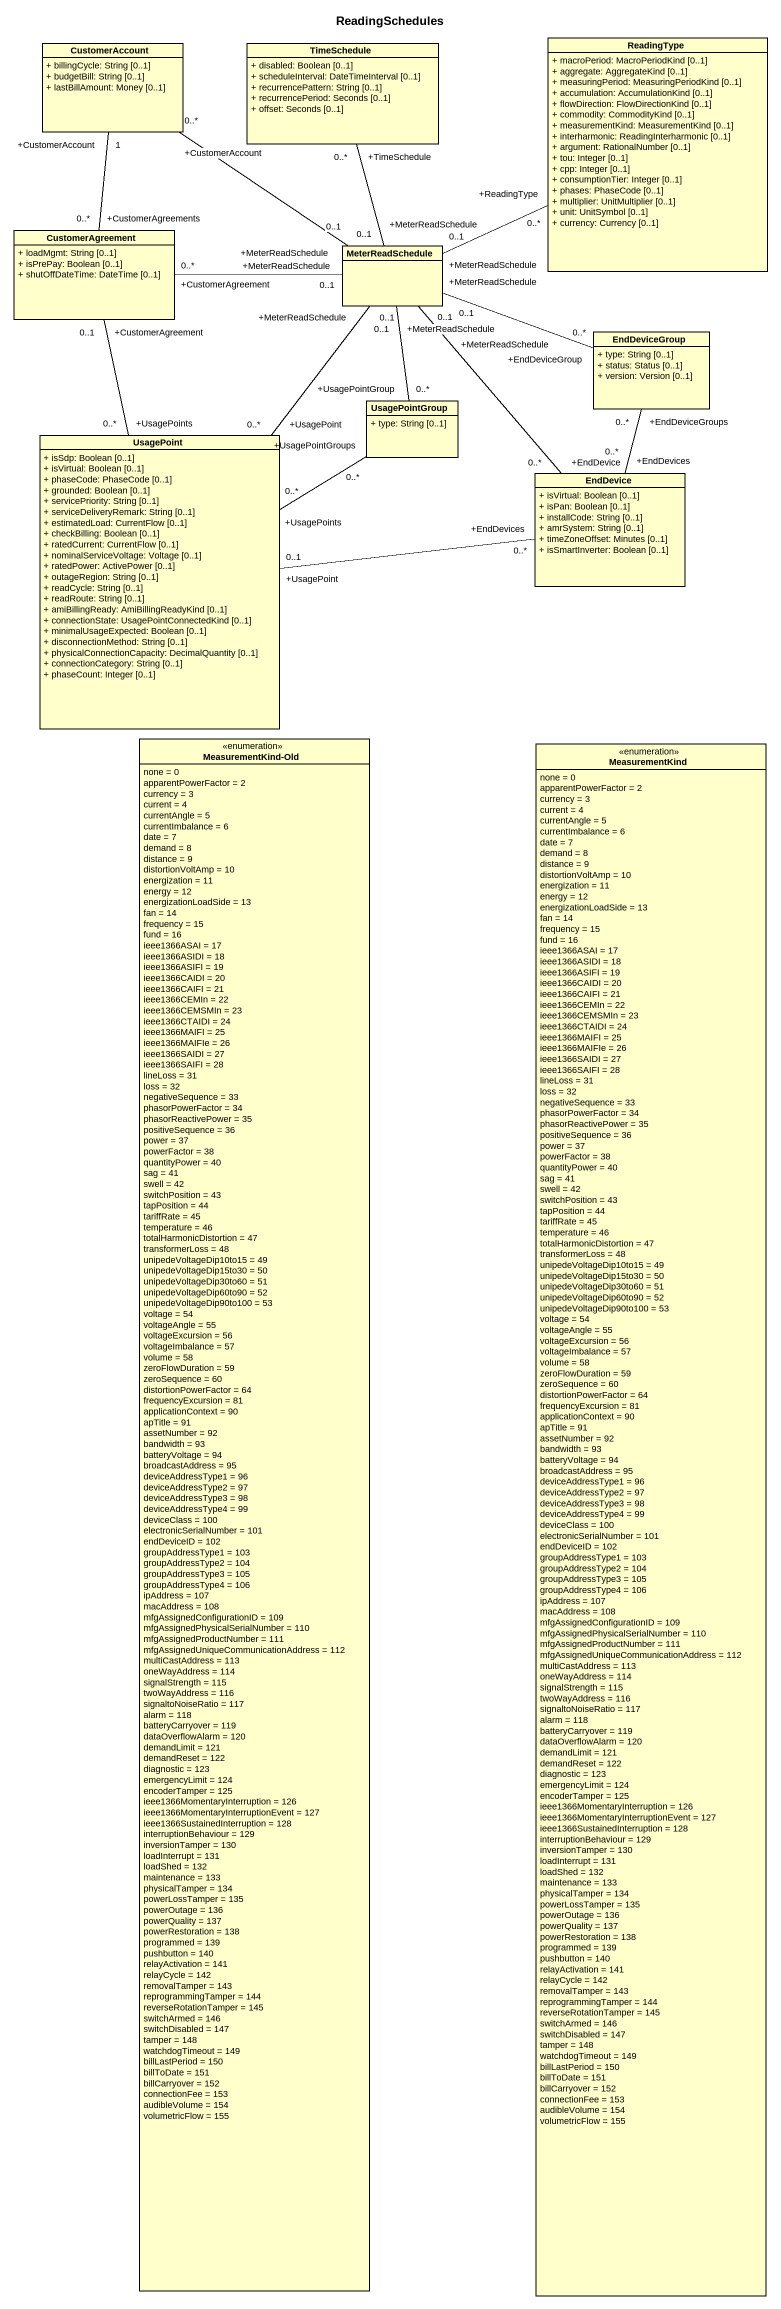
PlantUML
@startuml
title ReadingSchedules
hide circle
hide empty members
skinparam classAttributeIconSize 0
class CustomerAccount {
  + billingCycle: String [0..1]
  + budgetBill: String [0..1]
  + lastBillAmount: Money [0..1]
}
class TimeSchedule {
  + disabled: Boolean [0..1]
  + scheduleInterval: DateTimeInterval [0..1]
  + recurrencePattern: String [0..1]
  + recurrencePeriod: Seconds [0..1]
  + offset: Seconds [0..1]
}
class ReadingType {
  + macroPeriod: MacroPeriodKind [0..1]
  + aggregate: AggregateKind [0..1]
  + measuringPeriod: MeasuringPeriodKind [0..1]
  + accumulation: AccumulationKind [0..1]
  + flowDirection: FlowDirectionKind [0..1]
  + commodity: CommodityKind [0..1]
  + measurementKind: MeasurementKind [0..1]
  + interharmonic: ReadingInterharmonic [0..1]
  + argument: RationalNumber [0..1]
  + tou: Integer [0..1]
  + cpp: Integer [0..1]
  + consumptionTier: Integer [0..1]
  + phases: PhaseCode [0..1]
  + multiplier: UnitMultiplier [0..1]
  + unit: UnitSymbol [0..1]
  + currency: Currency [0..1]
}
class CustomerAgreement {
  + loadMgmt: String [0..1]
  + isPrePay: Boolean [0..1]
  + shutOffDateTime: DateTime [0..1]
}
class MeterReadSchedule
class EndDeviceGroup {
  + type: String [0..1]
  + status: Status [0..1]
  + version: Version [0..1]
}
class UsagePointGroup {
  + type: String [0..1]
}
class UsagePoint {
  + isSdp: Boolean [0..1]
  + isVirtual: Boolean [0..1]
  + phaseCode: PhaseCode [0..1]
  + grounded: Boolean [0..1]
  + servicePriority: String [0..1]
  + serviceDeliveryRemark: String [0..1]
  + estimatedLoad: CurrentFlow [0..1]
  + checkBilling: Boolean [0..1]
  + ratedCurrent: CurrentFlow [0..1]
  + nominalServiceVoltage: Voltage [0..1]
  + ratedPower: ActivePower [0..1]
  + outageRegion: String [0..1]
  + readCycle: String [0..1]
  + readRoute: String [0..1]
  + amiBillingReady: AmiBillingReadyKind [0..1]
  + connectionState: UsagePointConnectedKind [0..1]
  + minimalUsageExpected: Boolean [0..1]
  + disconnectionMethod: String [0..1]
  + physicalConnectionCapacity: DecimalQuantity [0..1]
  + connectionCategory: String [0..1]
  + phaseCount: Integer [0..1]
}
class EndDevice {
  + isVirtual: Boolean [0..1]
  + isPan: Boolean [0..1]
  + installCode: String [0..1]
  + amrSystem: String [0..1]
  + timeZoneOffset: Minutes [0..1]
  + isSmartInverter: Boolean [0..1]
}
enum "MeasurementKind-Old" as MeasurementKind_Old {
  none = 0
  apparentPowerFactor = 2
  currency = 3
  current = 4
  currentAngle = 5
  currentImbalance = 6
  date = 7
  demand = 8
  distance = 9
  distortionVoltAmp = 10
  energization = 11
  energy = 12
  energizationLoadSide = 13
  fan = 14
  frequency = 15
  fund = 16
  ieee1366ASAI = 17
  ieee1366ASIDI = 18
  ieee1366ASIFI = 19
  ieee1366CAIDI = 20
  ieee1366CAIFI = 21
  ieee1366CEMIn = 22
  ieee1366CEMSMIn = 23
  ieee1366CTAIDI = 24
  ieee1366MAIFI = 25
  ieee1366MAIFIe = 26
  ieee1366SAIDI = 27
  ieee1366SAIFI = 28
  lineLoss = 31
  loss = 32
  negativeSequence = 33
  phasorPowerFactor = 34
  phasorReactivePower = 35
  positiveSequence = 36
  power = 37
  powerFactor = 38
  quantityPower = 40
  sag = 41
  swell = 42
  switchPosition = 43
  tapPosition = 44
  tariffRate = 45
  temperature = 46
  totalHarmonicDistortion = 47
  transformerLoss = 48
  unipedeVoltageDip10to15 = 49
  unipedeVoltageDip15to30 = 50
  unipedeVoltageDip30to60 = 51
  unipedeVoltageDip60to90 = 52
  unipedeVoltageDip90to100 = 53
  voltage = 54
  voltageAngle = 55
  voltageExcursion = 56
  voltageImbalance = 57
  volume = 58
  zeroFlowDuration = 59
  zeroSequence = 60
  distortionPowerFactor = 64
  frequencyExcursion = 81
  applicationContext = 90
  apTitle = 91
  assetNumber = 92
  bandwidth = 93
  batteryVoltage = 94
  broadcastAddress = 95
  deviceAddressType1 = 96
  deviceAddressType2 = 97
  deviceAddressType3 = 98
  deviceAddressType4 = 99
  deviceClass = 100
  electronicSerialNumber = 101
  endDeviceID = 102
  groupAddressType1 = 103
  groupAddressType2 = 104
  groupAddressType3 = 105
  groupAddressType4 = 106
  ipAddress = 107
  macAddress = 108
  mfgAssignedConfigurationID = 109
  mfgAssignedPhysicalSerialNumber = 110
  mfgAssignedProductNumber = 111
  mfgAssignedUniqueCommunicationAddress = 112
  multiCastAddress = 113
  oneWayAddress = 114
  signalStrength = 115
  twoWayAddress = 116
  signaltoNoiseRatio = 117
  alarm = 118
  batteryCarryover = 119
  dataOverflowAlarm = 120
  demandLimit = 121
  demandReset = 122
  diagnostic = 123
  emergencyLimit = 124
  encoderTamper = 125
  ieee1366MomentaryInterruption = 126
  ieee1366MomentaryInterruptionEvent = 127
  ieee1366SustainedInterruption = 128
  interruptionBehaviour = 129
  inversionTamper = 130
  loadInterrupt = 131
  loadShed = 132
  maintenance = 133
  physicalTamper = 134
  powerLossTamper = 135
  powerOutage = 136
  powerQuality = 137
  powerRestoration = 138
  programmed = 139
  pushbutton = 140
  relayActivation = 141
  relayCycle = 142
  removalTamper = 143
  reprogrammingTamper = 144
  reverseRotationTamper = 145
  switchArmed = 146
  switchDisabled = 147
  tamper = 148
  watchdogTimeout = 149
  billLastPeriod = 150
  billToDate = 151
  billCarryover = 152
  connectionFee = 153
  audibleVolume = 154
  volumetricFlow = 155
}
enum MeasurementKind {
  none = 0
  apparentPowerFactor = 2
  currency = 3
  current = 4
  currentAngle = 5
  currentImbalance = 6
  date = 7
  demand = 8
  distance = 9
  distortionVoltAmp = 10
  energization = 11
  energy = 12
  energizationLoadSide = 13
  fan = 14
  frequency = 15
  fund = 16
  ieee1366ASAI = 17
  ieee1366ASIDI = 18
  ieee1366ASIFI = 19
  ieee1366CAIDI = 20
  ieee1366CAIFI = 21
  ieee1366CEMIn = 22
  ieee1366CEMSMIn = 23
  ieee1366CTAIDI = 24
  ieee1366MAIFI = 25
  ieee1366MAIFIe = 26
  ieee1366SAIDI = 27
  ieee1366SAIFI = 28
  lineLoss = 31
  loss = 32
  negativeSequence = 33
  phasorPowerFactor = 34
  phasorReactivePower = 35
  positiveSequence = 36
  power = 37
  powerFactor = 38
  quantityPower = 40
  sag = 41
  swell = 42
  switchPosition = 43
  tapPosition = 44
  tariffRate = 45
  temperature = 46
  totalHarmonicDistortion = 47
  transformerLoss = 48
  unipedeVoltageDip10to15 = 49
  unipedeVoltageDip15to30 = 50
  unipedeVoltageDip30to60 = 51
  unipedeVoltageDip60to90 = 52
  unipedeVoltageDip90to100 = 53
  voltage = 54
  voltageAngle = 55
  voltageExcursion = 56
  voltageImbalance = 57
  volume = 58
  zeroFlowDuration = 59
  zeroSequence = 60
  distortionPowerFactor = 64
  frequencyExcursion = 81
  applicationContext = 90
  apTitle = 91
  assetNumber = 92
  bandwidth = 93
  batteryVoltage = 94
  broadcastAddress = 95
  deviceAddressType1 = 96
  deviceAddressType2 = 97
  deviceAddressType3 = 98
  deviceAddressType4 = 99
  deviceClass = 100
  electronicSerialNumber = 101
  endDeviceID = 102
  groupAddressType1 = 103
  groupAddressType2 = 104
  groupAddressType3 = 105
  groupAddressType4 = 106
  ipAddress = 107
  macAddress = 108
  mfgAssignedConfigurationID = 109
  mfgAssignedPhysicalSerialNumber = 110
  mfgAssignedProductNumber = 111
  mfgAssignedUniqueCommunicationAddress = 112
  multiCastAddress = 113
  oneWayAddress = 114
  signalStrength = 115
  twoWayAddress = 116
  signaltoNoiseRatio = 117
  alarm = 118
  batteryCarryover = 119
  dataOverflowAlarm = 120
  demandLimit = 121
  demandReset = 122
  diagnostic = 123
  emergencyLimit = 124
  encoderTamper = 125
  ieee1366MomentaryInterruption = 126
  ieee1366MomentaryInterruptionEvent = 127
  ieee1366SustainedInterruption = 128
  interruptionBehaviour = 129
  inversionTamper = 130
  loadInterrupt = 131
  loadShed = 132
  maintenance = 133
  physicalTamper = 134
  powerLossTamper = 135
  powerOutage = 136
  powerQuality = 137
  powerRestoration = 138
  programmed = 139
  pushbutton = 140
  relayActivation = 141
  relayCycle = 142
  removalTamper = 143
  reprogrammingTamper = 144
  reverseRotationTamper = 145
  switchArmed = 146
  switchDisabled = 147
  tamper = 148
  watchdogTimeout = 149
  billLastPeriod = 150
  billToDate = 151
  billCarryover = 152
  connectionFee = 153
  audibleVolume = 154
  volumetricFlow = 155
}
CustomerAccount "+CustomerAccount\n1" -- "+CustomerAgreements\n0..*" CustomerAgreement
CustomerAgreement "+CustomerAgreement\n0..1" -- "+UsagePoints\n0..*" UsagePoint
MeterReadSchedule "+MeterReadSchedule\n0..1" -up- "+CustomerAccount\n0..*" CustomerAccount
MeterReadSchedule "+MeterReadSchedule\n0..1" -up- "+TimeSchedule\n0..*" TimeSchedule
MeterReadSchedule "+MeterReadSchedule\n0..1" -right- "+ReadingType\n0..*" ReadingType
MeterReadSchedule "+MeterReadSchedule\n0..1" -left- "+CustomerAgreement\n0..*" CustomerAgreement
MeterReadSchedule "+MeterReadSchedule\n0..1" -right- "+EndDeviceGroup\n0..*" EndDeviceGroup
MeterReadSchedule "+MeterReadSchedule\n0..1" -- "+UsagePointGroup\n0..*" UsagePointGroup
MeterReadSchedule "+MeterReadSchedule\n0..1" -- "+UsagePoint\n0..*" UsagePoint
MeterReadSchedule "+MeterReadSchedule\n0..1" -- "+EndDevice\n0..*" EndDevice
EndDeviceGroup "+EndDeviceGroups\n0..*" -- "+EndDevices\n0..*" EndDevice
UsagePointGroup "+UsagePointGroups\n0..*" -- "+UsagePoints\n0..*" UsagePoint
UsagePoint "+UsagePoint\n0..1" -right- "+EndDevices\n0..*" EndDevice
@enduml
